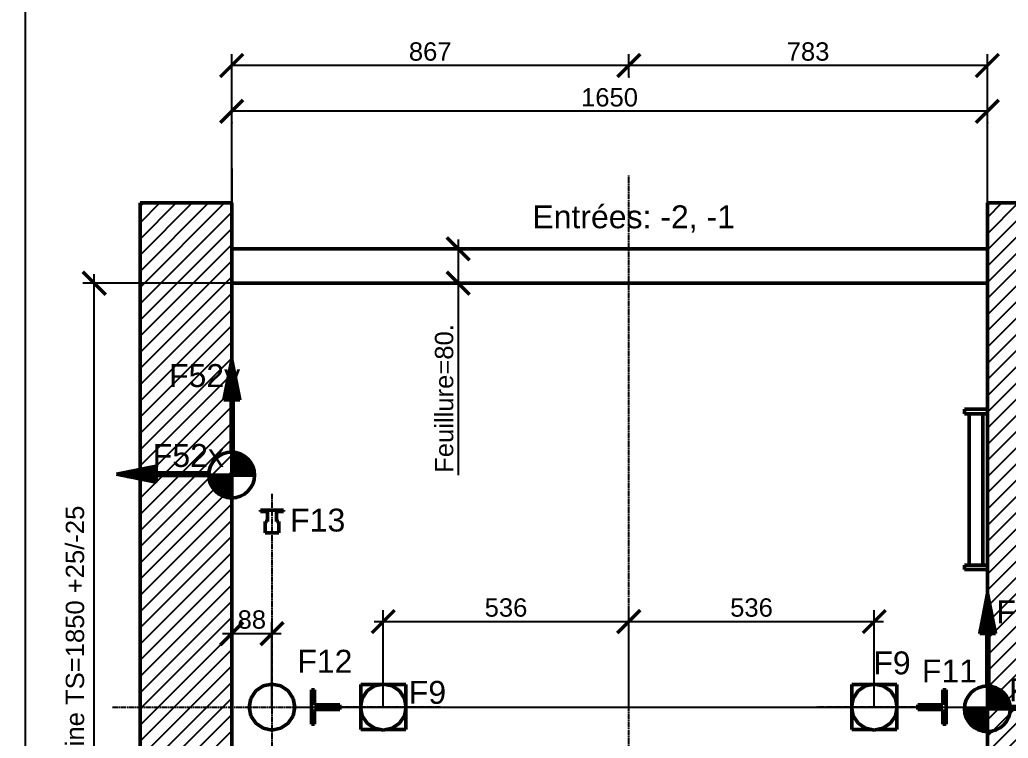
# Model space of a CAD drawing. Header units: millimetres. Extents: x -113 to 75846, y -14769 to 18394.
# Drawn here: x -113 to 2046, y 1414 to 2981 of the extents above; entities that cross this region are included whole.
import ezdxf

# ---------------------------------------------------------------- set-up
doc = ezdxf.new("R2010")
doc.units = ezdxf.units.MM
doc.linetypes.add('AM_ISO08W050', pattern=[18, 12, -1.5, 3, -1.5])
for name, color, linetype, lineweight in [('AM_5', 3, 'Continuous', 25), ('LDBuffer-AM_0', 7, 'Continuous', 50), ('LDBuffer-AM_6', 2, 'Continuous', 35), ('LDBuffer-AM_7', 4, 'AM_ISO08W050', 25), ('LDCar-AM_6', 2, 'Continuous', 35), ('LDCar-AM_7', 4, 'AM_ISO08W050', 25), ('LDGuides-AM_0', 7, 'Continuous', 50), ('LDGuides-AM_6', 2, 'Continuous', 35), ('LDShaft-AM_0', 7, 'Continuous', 50), ('LDShaft-AM_5', 3, 'Continuous', 25), ('LDShaft-AM_6', 2, 'Continuous', 35), ('LDShaft-AM_7', 4, 'AM_ISO08W050', 25), ('LDShaft-AM_8', 1, 'Continuous', 25)]:
    doc.layers.add(name, color=color, linetype=linetype, lineweight=lineweight)
doc.layers.add('AM_VIEWS', color=1, linetype='Continuous', lineweight=25, plot=False)
doc.layers.add('DXF_LAYER', color=7, linetype='Continuous')
doc.styles.add('CONVERTER_1', font='arial.ttf', dxfattribs={"height": 0.2})
doc.styles.add('LD', font='ARIALUNI.TTF')
doc.dimstyles.new('LIFT', dxfattribs={"dimtxt": 2.5, "dimasz": 2.5, "dimexe": 1.25, "dimexo": 0, "dimgap": 0.5, "dimtad": 1, "dimdec": 0, "dimzin": 1, "dimdsep": 46, "dimtxsty": 'LD', "dimblk": 'ARCHTICK', "dimcen": 0, "dimdle": 1, "dimclrd": 3, "dimclre": 3, "dimclrt": 4, "dimadec": 0, "dimazin": 0, "dimtp": 0.1, "dimtm": 0.1, "dimtfac": 0.71, "dimtdec": 0, "dimtix": 1, "dimtmove": 0, "dimatfit": 3, "dimfxl": 1, "dimtolj": 1, "dimarcsym": 0})

# ---------------------------------------------------------------- blocks, each defined once
blk = doc.blocks.new('LD_20150423135318_00000005')
at = {"layer": 'LDShaft-AM_8'}
for p, q in [((-200, 1815.3), (-15.3, 2000)), ((-200, 1850.6), (-50.6, 2000)), ((-200, 1886), (-86, 2000)), ((-200, 1921.3), (-121.3, 2000)), ((-200, 1956.7), (-156.7, 2000)), ((-200, 1992), (-192, 2000)), ((1650, 1826.8), (1823.2, 2000)), ((1650, 1862.1), (1787.9, 2000)), ((1650, 1897.5), (1752.5, 2000)), ((1650, 1932.8), (1717.2, 2000)), ((1650, 1968.2), (1681.8, 2000)), ((1650, 1791.4), (1850, 1991.4)), ((-200, 1779.9), (0, 1979.9)), ((-200, 1744.5), (0, 1944.5)), ((1650, 1756.1), (1850, 1956.1)), ((-200, 1709.2), (0, 1909.2)), ((1650, 1720.7), (1850, 1920.7)), ((1650, 1685.4), (1850, 1885.4)), ((-200, 1673.8), (0, 1873.8)), ((-200, 1638.5), (0, 1838.5)), ((1650, 1650), (1850, 1850)), ((1650, 1650), (1850, 1850)), ((1650, 1614.6), (1850, 1814.6)), ((-200, 1603.1), (0, 1803.1)), ((1650, 1579.3), (1850, 1779.3)), ((-200, 1567.8), (0, 1767.8)), ((-200, 1532.4), (0, 1732.4)), ((1650, 1543.9), (1850, 1743.9)), ((1650, 1508.6), (1850, 1708.6)), ((-200, 1497.1), (0, 1697.1)), ((1650, 1473.2), (1850, 1673.2)), ((-200, 1461.7), (0, 1661.7)), ((-200, 1426.3), (0, 1626.3)), ((1650, 1437.9), (1850, 1637.9)), ((1650, 1402.5), (1850, 1602.5)), ((-200, 1391), (0, 1591)), ((-200, 1355.6), (0, 1555.6)), ((1650, 1367.2), (1850, 1567.2)), ((-200, 1320.3), (0, 1520.3)), ((1650, 1331.8), (1850, 1531.8)), ((1650, 1296.4), (1850, 1496.4)), ((-200, 1284.9), (0, 1484.9)), ((-200, 1249.6), (0, 1449.6)), ((1650, 1261.1), (1850, 1461.1)), ((1650, 1225.7), (1850, 1425.7)), ((-200, 1214.2), (0, 1414.2)), ((1650, 1190.4), (1850, 1390.4)), ((-200, 1178.9), (0, 1378.9)), ((-200, 1143.5), (0, 1343.5)), ((1650, 1155), (1850, 1355)), ((1650, 1119.7), (1850, 1319.7)), ((-200, 1108.1), (0, 1308.1)), ((1650, 1084.3), (1850, 1284.3)), ((-200, 1072.8), (0, 1272.8)), ((-200, 1037.4), (0, 1237.4)), ((1650, 1049), (1850, 1249)), ((1650, 1013.6), (1850, 1213.6)), ((-200, 1002.1), (0, 1202.1)), ((-200, 966.7), (0, 1166.7)), ((1650, 978.2), (1850, 1178.2)), ((-200, 931.4), (0, 1131.4)), ((1650, 942.9), (1850, 1142.9)), ((1650, 907.5), (1850, 1107.5)), ((-200, 896), (0, 1096)), ((-200, 860.7), (0, 1060.7)), ((1650, 872.2), (1850, 1072.2)), ((1650, 836.8), (1850, 1036.8)), ((-200, 825.3), (0, 1025.3)), ((1650, 801.5), (1850, 1001.5)), ((-200, 789.9), (0, 989.9)), ((-200, 754.6), (0, 954.6)), ((1650, 766.1), (1850, 966.1)), ((1650, 730.8), (1850, 930.8)), ((-200, 719.2), (0, 919.2)), ((1650, 695.4), (1850, 895.4)), ((-200, 683.9), (0, 883.9)), ((-200, 648.5), (0, 848.5)), ((1650, 660.1), (1850, 860.1)), ((1650, 624.7), (1850, 824.7)), ((-200, 613.2), (0, 813.2)), ((-200, 577.8), (0, 777.8)), ((1650, 589.3), (1850, 789.3)), ((-200, 542.5), (0, 742.5)), ((1650, 554), (1850, 754)), ((1650, 518.6), (1850, 718.6)), ((-200, 507.1), (0, 707.1)), ((-200, 471.8), (0, 671.8)), ((1650, 483.3), (1850, 683.3)), ((1650, 447.9), (1850, 647.9)), ((-200, 436.4), (0, 636.4)), ((1650, 412.6), (1850, 612.6)), ((-200, 401), (0, 601)), ((-200, 365.7), (0, 565.7)), ((1650, 377.2), (1850, 577.2)), ((1650, 341.9), (1850, 541.9)), ((-200, 330.3), (0, 530.3)), ((1650, 306.5), (1850, 506.5)), ((-200, 295), (0, 495)), ((-200, 259.6), (0, 459.6)), ((1650, 271.1), (1850, 471.1)), ((1650, 235.8), (1850, 435.8)), ((-200, 224.3), (0, 424.3)), ((-200, 188.9), (0, 388.9)), ((1650, 200.4), (1850, 400.4)), ((-200, 153.6), (0, 353.6)), ((1650, 165.1), (1850, 365.1)), ((1650, 129.7), (1850, 329.7)), ((-200, 118.2), (0, 318.2)), ((-200, 82.8), (0, 282.8)), ((1650, 94.4), (1850, 294.4)), ((1650, 59), (1850, 259)), ((-200, 47.5), (0, 247.5)), ((1650, 23.7), (1850, 223.7)), ((-200, 12.1), (0, 212.1)), ((-200, -23.2), (0, 176.8)), ((1650, -11.7), (1850, 188.3)), ((1650, -47.1), (1850, 152.9)), ((-200, -58.6), (0, 141.4)), ((1650, -82.4), (1850, 117.6)), ((-200, -93.9), (0, 106.1)), ((-200, -129.3), (0, 70.7)), ((1650, -117.8), (1850, 82.2)), ((1650, -153.1), (1850, 46.9)), ((-200, -164.6), (0, 35.4)), ((1650, -188.5), (1850, 11.5)), ((-200, -200), (0, 0)), ((-200, -200), (0, 0)), ((-164.6, -200), (0, -35.4)), ((1673.8, -200), (1850, -23.8)), ((1709.2, -200), (1850, -59.2)), ((-129.3, -200), (0, -70.7)), ((-93.9, -200), (0, -106.1)), ((1744.5, -200), (1850, -94.5)), ((-58.6, -200), (0, -141.4)), ((1779.9, -200), (1850, -129.9)), ((1815.3, -200), (1850, -165.3)), ((-23.2, -200), (0, -176.8))]:
    blk.add_line(p, q, dxfattribs=at)
blk = doc.blocks.new('LD_20150423135318_00000006')
at = {"layer": 'LDShaft-AM_0'}
for p, q in [((0, 2000), (-200, 2000)), ((-200, 2000), (-200, -200)), ((0, 2000), (0, 1820)), ((0, -200), (0, 2000)), ((1650, 1820), (1650, 2000)), ((1757.5, 2000), (1650, 2000)), ((1650, 2000), (1650, -20)), ((1782.5, 2000), (1757.5, 2000)), ((1850, 2000), (1782.5, 2000)), ((1850, -200), (1850, 2000)), ((0, 1900), (1650, 1900)), ((0, 1825), (1650, 1825)), ((0, 1820), (0, 1800)), ((1650, 1800), (1650, 1820)), ((0, 1800), (0, 0)), ((1650, 1550), (1650, 1800)), ((1650, 1210), (1650, 1540)), ((1650, 531), (1650, 1200)), ((1650, 186.5), (1650, 509)), ((1650, 0), (1650, 113.5)), ((0, 0), (0, -20)), ((1650, -20), (1650, 0)), ((0, -20), (0, -200)), ((1650, -200), (1650, -20)), ((1650, -20), (1650, -200)), ((1650, -25), (0, -25)), ((1650, -100), (0, -100)), ((-200, -200), (0, -200)), ((1650, -200), (1757.5, -200)), ((1757.5, -200), (1782.5, -200)), ((1782.5, -200), (1850, -200))]:
    blk.add_line(p, q, dxfattribs=at)
blk = doc.blocks.new('LD_20150423135318_00000007')
at = {"layer": 'LDShaft-AM_7'}
for p, q in [((0, -1160), (0, 1160)), ((-1127, 0), (1043, 0))]:
    blk.add_line(p, q, dxfattribs=at)
blk = doc.blocks.new('_ArchTick')
at = {"color": 0, "linetype": 'ByBlock', "const_width": 0.15}
blk.add_lwpolyline([(-0.5, -0.5), (0.5, 0.5)], dxfattribs=at)
blk = doc.blocks.new('*D90')
at = {"layer": 'Defpoints', "color": 0, "transparency": 16777216}
for p in [(1217, 1481.5), (2300, 1481.5), (1409.7, 556.5)]:
    blk.add_point(p, dxfattribs=at)
at = {"layer": 'LDShaft-AM_5', "color": 3, "lineweight": -2, "transparency": 16777216}
for p, q in [((2300, 536.5), (2300, 1501.5)), ((1217, 1481.5), (2325, 1481.5)), ((1409.7, 556.5), (2325, 556.5))]:
    blk.add_line(p, q, dxfattribs=at)
at = {"layer": 'LDShaft-AM_5', "color": 3, "lineweight": -2, "transparency": 16777216, "xscale": 50, "yscale": 50, "zscale": 50}
for p, rotation in [((2300, 1481.5), 90), ((2300, 556.5), 270)]:
    blk.add_blockref('_ArchTick', p, dxfattribs=dict(at, rotation=rotation))
at = {"layer": 'LDShaft-AM_5', "color": 4, "transparency": 16777216, "insert": (2269.6, 1019), "char_height": 40, "attachment_point": 5, "rotation": 90, "style": 'LD'}
blk.add_mtext('\\A1;925', dxfattribs=at)
blk = doc.blocks.new('LD_20150423135318_00000008')
at = {"layer": 'LDBuffer-AM_0'}
for p, q in [((0, 175), (0, 165)), ((50, 175), (0, 175)), ((50, 165), (50, 175)), ((0, 165), (50, 165)), ((40, 165), (10, 165)), ((10, 165), (10, -165)), ((40, -165), (40, 165)), ((0, -165), (0, -175)), ((50, -165), (0, -165)), ((10, -165), (40, -165)), ((50, -175), (50, -165)), ((0, -175), (50, -175))]:
    blk.add_line(p, q, dxfattribs=at)
blk = doc.blocks.new('LD_20150423135318_00000009')
at = {"layer": 'LDGuides-AM_0'}
for p, q in [((-24, 37.5), (-31, 37.5)), ((-31, 37.5), (-31, -37.5)), ((-24, 5), (-24, 37.5)), ((31, 5), (-24, 5)), ((31, -5), (31, 5)), ((-24, -5), (31, -5)), ((-24, -37.5), (-24, -5)), ((-31, -37.5), (-24, -37.5))]:
    blk.add_line(p, q, dxfattribs=at)
blk = doc.blocks.new('LD_20150423135318_0000000A')
at = {"layer": 'LDGuides-AM_0'}
for p, q in [((31, 37.5), (24, 37.5)), ((24, 37.5), (24, 5)), ((31, -37.5), (31, 37.5)), ((24, 5), (-31, 5)), ((-31, 5), (-31, -5)), ((-31, -5), (24, -5)), ((24, -5), (24, -37.5)), ((24, -37.5), (31, -37.5))]:
    blk.add_line(p, q, dxfattribs=at)
blk = doc.blocks.new('LD_20150423135318_0000000B')
at = {"layer": 'LDBuffer-AM_0'}
for p, q in [((-5, 49), (-49, 49)), ((-49, 49), (-49, 5)), ((-19.1, 46.2), (-35.4, 35.4)), ((0, 50), (-19.1, 46.2)), ((19.1, 46.2), (0, 50)), ((49, 49), (5, 49)), ((35.4, 35.4), (19.1, 46.2)), ((49, 5), (49, 49)), ((-35.4, 35.4), (-46.2, 19.1)), ((46.2, 19.1), (35.4, 35.4)), ((-46.2, 19.1), (-50, 0)), ((-50, 0), (-46.2, -19.1)), ((50, 0), (46.2, 19.1)), ((46.2, -19.1), (50, 0)), ((-49, -5), (-49, -49)), ((-46.2, -19.1), (-35.4, -35.4)), ((35.4, -35.4), (46.2, -19.1)), ((49, -49), (49, -5)), ((-35.4, -35.4), (-19.1, -46.2)), ((19.1, -46.2), (35.4, -35.4)), ((-49, -49), (-5, -49)), ((-19.1, -46.2), (0, -50)), ((0, -50), (19.1, -46.2)), ((5, -49), (49, -49))]:
    blk.add_line(p, q, dxfattribs=at)
at = {"layer": 'LDBuffer-AM_7'}
blk.add_line((125, 0), (-125, 0), dxfattribs=at)
blk = doc.blocks.new('*D95')
at = {"layer": 'Defpoints', "color": 0, "transparency": 16777216}
for p in [(1753, 1668.1), (1217, 1481.5), (1753, 1481.5)]:
    blk.add_point(p, dxfattribs=at)
at = {"layer": 'LDShaft-AM_5', "color": 3, "lineweight": -2, "transparency": 16777216}
for p, q in [((1217, 1481.5), (1217, 1693.1)), ((1753, 1481.5), (1753, 1693.1)), ((1197, 1668.1), (1773, 1668.1))]:
    blk.add_line(p, q, dxfattribs=at)
at = {"layer": 'LDShaft-AM_5', "color": 3, "lineweight": -2, "transparency": 16777216, "xscale": 50, "yscale": 50, "zscale": 50, "rotation": 180}
blk.add_blockref('_ArchTick', (1217, 1668.1), dxfattribs=at)
at = {"layer": 'LDShaft-AM_5', "color": 3, "lineweight": -2, "transparency": 16777216, "xscale": 50, "yscale": 50, "zscale": 50}
blk.add_blockref('_ArchTick', (1753, 1668.1), dxfattribs=at)
at = {"layer": 'LDShaft-AM_5', "color": 4, "transparency": 16777216, "insert": (1485, 1698.5), "char_height": 40, "attachment_point": 5, "style": 'LD'}
blk.add_mtext('\\A1;536', dxfattribs=at)
blk = doc.blocks.new('LD_20150423135318_0000000C')
at = {"layer": 'LDCar-AM_7'}
blk.add_line((-722, 0), (722, 0), dxfattribs=at)
blk = doc.blocks.new('LD_20150423135318_0000000D')
at = {"layer": 'LDBuffer-AM_0'}
for p, q in [((-5, 49), (-49, 49)), ((-49, 49), (-49, 5)), ((-19.1, 46.2), (-35.4, 35.4)), ((0, 50), (-19.1, 46.2)), ((19.1, 46.2), (0, 50)), ((49, 49), (5, 49)), ((35.4, 35.4), (19.1, 46.2)), ((49, 5), (49, 49)), ((-35.4, 35.4), (-46.2, 19.1)), ((46.2, 19.1), (35.4, 35.4)), ((-46.2, 19.1), (-50, 0)), ((-50, 0), (-46.2, -19.1)), ((50, 0), (46.2, 19.1)), ((46.2, -19.1), (50, 0)), ((-49, -5), (-49, -49)), ((-46.2, -19.1), (-35.4, -35.4)), ((35.4, -35.4), (46.2, -19.1)), ((49, -49), (49, -5)), ((-35.4, -35.4), (-19.1, -46.2)), ((19.1, -46.2), (35.4, -35.4)), ((-49, -49), (-5, -49)), ((-19.1, -46.2), (0, -50)), ((0, -50), (19.1, -46.2)), ((5, -49), (49, -49))]:
    blk.add_line(p, q, dxfattribs=at)
at = {"layer": 'LDBuffer-AM_7'}
blk.add_line((125, 0), (-125, 0), dxfattribs=at)
blk = doc.blocks.new('*D98')
at = {"layer": 'Defpoints', "color": 0, "transparency": 16777216}
for p in [(1217, 1668.1), (681, 1481.5), (1217, 1481.5)]:
    blk.add_point(p, dxfattribs=at)
at = {"layer": 'LDShaft-AM_5', "color": 3, "lineweight": -2, "transparency": 16777216}
for p, q in [((681, 1481.5), (681, 1693.1)), ((1217, 1481.5), (1217, 1693.1)), ((661, 1668.1), (1237, 1668.1))]:
    blk.add_line(p, q, dxfattribs=at)
at = {"layer": 'LDShaft-AM_5', "color": 3, "lineweight": -2, "transparency": 16777216, "xscale": 50, "yscale": 50, "zscale": 50, "rotation": 180}
blk.add_blockref('_ArchTick', (681, 1668.1), dxfattribs=at)
at = {"layer": 'LDShaft-AM_5', "color": 3, "lineweight": -2, "transparency": 16777216, "xscale": 50, "yscale": 50, "zscale": 50}
blk.add_blockref('_ArchTick', (1217, 1668.1), dxfattribs=at)
at = {"layer": 'LDShaft-AM_5', "color": 4, "transparency": 16777216, "insert": (949, 1698.5), "char_height": 40, "attachment_point": 5, "style": 'LD'}
blk.add_mtext('\\A1;536', dxfattribs=at)
blk = doc.blocks.new('*D100')
at = {"layer": 'Defpoints', "color": 0, "transparency": 16777216}
for p in [(350, 2656.5), (438, 1641.8), (438, 1481.5)]:
    blk.add_point(p, dxfattribs=at)
at = {"layer": 'LDShaft-AM_5', "color": 3, "lineweight": -2, "transparency": 16777216}
for p, q in [((350, 2656.5), (350, 1616.8)), ((438, 1481.5), (438, 1666.8)), ((330, 1641.8), (458, 1641.8))]:
    blk.add_line(p, q, dxfattribs=at)
at = {"layer": 'LDShaft-AM_5', "color": 3, "lineweight": -2, "transparency": 16777216, "xscale": 50, "yscale": 50, "zscale": 50, "rotation": 180}
blk.add_blockref('_ArchTick', (350, 1641.8), dxfattribs=at)
at = {"layer": 'LDShaft-AM_5', "color": 3, "lineweight": -2, "transparency": 16777216, "xscale": 50, "yscale": 50, "zscale": 50}
blk.add_blockref('_ArchTick', (438, 1641.8), dxfattribs=at)
at = {"layer": 'LDShaft-AM_5', "color": 4, "transparency": 16777216, "insert": (394, 1672.3), "char_height": 40, "attachment_point": 5, "style": 'LD'}
blk.add_mtext('\\A1;88', dxfattribs=at)
blk = doc.blocks.new('LD_20150423135318_0000000F')
at = {"layer": 'LDGuides-AM_0'}
for p, q in [((0, 25), (-25, 25)), ((-25, 25), (-25, 21.5)), ((25, 25), (0, 25)), ((25, 21.5), (25, 25)), ((-25, 21.5), (-10, 21.5)), ((-10, 0), (-15, 0)), ((-15, 0), (-15, -25)), ((-10, 21.5), (-10, 0)), ((10, 21.5), (25, 21.5)), ((10, 0), (10, 21.5)), ((15, 0), (10, 0)), ((15, -25), (15, 0)), ((-15, -25), (15, -25))]:
    blk.add_line(p, q, dxfattribs=at)
blk = doc.blocks.new('LD_20150423135318_00000011')
at = {"layer": 'LDCar-AM_7'}
blk.add_line((0, 465), (0, -465), dxfattribs=at)
blk = doc.blocks.new('LD_20150423135318_00000012')
at = {"layer": 'LDBuffer-AM_0'}
for p, q in [((-19.1, 46.2), (-35.4, 35.4)), ((0, 50), (-19.1, 46.2)), ((19.1, 46.2), (0, 50)), ((35.4, 35.4), (19.1, 46.2)), ((-35.4, 35.4), (-46.2, 19.1)), ((46.2, 19.1), (35.4, 35.4)), ((-46.2, 19.1), (-50, 0)), ((50, 0), (46.2, 19.1)), ((46.2, -19.1), (50, 0)), ((-50, 0), (-46.2, -19.1)), ((-46.2, -19.1), (-35.4, -35.4)), ((35.4, -35.4), (46.2, -19.1)), ((-35.4, -35.4), (-19.1, -46.2)), ((19.1, -46.2), (35.4, -35.4)), ((-19.1, -46.2), (0, -50)), ((0, -50), (19.1, -46.2))]:
    blk.add_line(p, q, dxfattribs=at)
blk = doc.blocks.new('*D105')
at = {"layer": 'LDShaft-AM_5', "color": 3, "transparency": 16777216}
for p, q in [((350, 1481.5), (350, 2906.5)), ((1217, 2856.5), (1217, 2906.5)), ((1217, 2881.5), (350, 2881.5))]:
    blk.add_line(p, q, dxfattribs=at)
for p in [(1217, 2856.7), (350, 1481.7)]:
    blk.add_point(p, dxfattribs=at)
at = {"layer": 'LDShaft-AM_5', "color": 3, "transparency": 16777216, "xscale": 50, "yscale": 50, "zscale": 50, "rotation": 180}
blk.add_blockref('_ArchTick', (350, 2881.5), dxfattribs=at)
at = {"layer": 'LDShaft-AM_5', "color": 3, "transparency": 16777216, "xscale": 50, "yscale": 50, "zscale": 50}
blk.add_blockref('_ArchTick', (1217, 2881.5), dxfattribs=at)
at = {"layer": 'LDShaft-AM_5', "color": 4, "transparency": 16777216, "insert": (783.5, 2891.5), "char_height": 40, "attachment_point": 8, "style": 'LD'}
blk.add_mtext('867', dxfattribs=at)
blk = doc.blocks.new('*D107')
at = {"layer": 'LDShaft-AM_5', "color": 3, "transparency": 16777216}
for p, q in [((350, 2756.5), (350, 2806.5)), ((2000, 2756.5), (2000, 2806.5)), ((2000, 2781.5), (350, 2781.5))]:
    blk.add_line(p, q, dxfattribs=at)
for p in [(350, 2756.7), (2000, 2756.7)]:
    blk.add_point(p, dxfattribs=at)
at = {"layer": 'LDShaft-AM_5', "color": 3, "transparency": 16777216, "xscale": 50, "yscale": 50, "zscale": 50, "rotation": 180}
blk.add_blockref('_ArchTick', (350, 2781.5), dxfattribs=at)
at = {"layer": 'LDShaft-AM_5', "color": 3, "transparency": 16777216, "xscale": 50, "yscale": 50, "zscale": 50}
blk.add_blockref('_ArchTick', (2000, 2781.5), dxfattribs=at)
at = {"layer": 'LDShaft-AM_5', "color": 4, "transparency": 16777216, "insert": (1175, 2791.5), "char_height": 40, "attachment_point": 8, "style": 'LD'}
blk.add_mtext('1650', dxfattribs=at)
blk = doc.blocks.new('*D113')
at = {"layer": 'Defpoints', "color": 0, "transparency": 16777216}
for p in [(50, 2406.5), (404.1, 2406.5), (477.1, 556.5)]:
    blk.add_point(p, dxfattribs=at)
at = {"layer": 'LDShaft-AM_5', "color": 3, "lineweight": -2, "transparency": 16777216}
for p, q in [((50, 536.5), (50, 2426.5)), ((404.1, 2406.5), (25, 2406.5)), ((477.1, 556.5), (25, 556.5))]:
    blk.add_line(p, q, dxfattribs=at)
at = {"layer": 'LDShaft-AM_5', "color": 3, "lineweight": -2, "transparency": 16777216, "xscale": 50, "yscale": 50, "zscale": 50}
for p, rotation in [((50, 2406.5), 90), ((50, 556.5), 270)]:
    blk.add_blockref('_ArchTick', p, dxfattribs=dict(at, rotation=rotation))
at = {"layer": 'LDShaft-AM_5', "color": 4, "transparency": 16777216, "insert": (13.8, 1481.5), "char_height": 40, "attachment_point": 5, "rotation": 90, "style": 'LD'}
blk.add_mtext('\\A1;Profondeur gaine TS=1850 +25/-25 ', dxfattribs=at)
blk = doc.blocks.new('*D114')
at = {"layer": 'AM_5', "color": 3, "transparency": 16777216}
for p, q in [((1217, 2856.5), (1217, 2906.5)), ((2000, 581.5), (2000, 2906.5)), ((2000, 2881.5), (1217, 2881.5))]:
    blk.add_line(p, q, dxfattribs=at)
for p in [(1217, 2856.7), (2000, 581.7)]:
    blk.add_point(p, dxfattribs=at)
at = {"layer": 'AM_5', "color": 3, "transparency": 16777216, "xscale": 50, "yscale": 50, "zscale": 50, "rotation": 180}
blk.add_blockref('_ArchTick', (1217, 2881.5), dxfattribs=at)
at = {"layer": 'AM_5', "color": 3, "transparency": 16777216, "xscale": 50, "yscale": 50, "zscale": 50}
blk.add_blockref('_ArchTick', (2000, 2881.5), dxfattribs=at)
at = {"layer": 'AM_5', "color": 4, "transparency": 16777216, "insert": (1608.5, 2891.5), "char_height": 40, "attachment_point": 8, "style": 'LD'}
blk.add_mtext('783', dxfattribs=at)
blk = doc.blocks.new('F1F2_LEFTWALLUP_F52')
for p, q in [((-0.84, 8.04), (0.02, 12.4)), ((-0.07, 2.31), (-0.07, 11.93)), ((-0.02, 2.31), (-0.02, 12.16)), ((0.02, 2.31), (0.02, 12.4)), ((0.89, 8.04), (0.02, 12.4)), ((0.07, 2.31), (0.07, 12.16)), ((0.12, 2.31), (0.12, 11.93)), ((-0.25, 8.04), (-0.25, 10.99)), ((-0.21, 8.04), (-0.21, 11.23)), ((-0.16, 8.04), (-0.16, 11.46)), ((0.16, 2.31), (0.16, 11.69)), ((0.21, 8.04), (0.21, 11.46)), ((0.26, 8.04), (0.26, 11.23)), ((0.3, 8.04), (0.3, 10.99)), ((-0.49, 8.04), (-0.49, 9.82)), ((-0.44, 8.04), (-0.44, 10.06)), ((-0.39, 8.04), (-0.39, 10.29)), ((-0.35, 8.04), (-0.35, 10.53)), ((-0.3, 8.04), (-0.3, 10.76)), ((0.35, 8.04), (0.35, 10.76)), ((0.4, 8.04), (0.4, 10.53)), ((0.44, 8.04), (0.44, 10.29)), ((0.49, 8.04), (0.49, 10.06)), ((0.54, 8.04), (0.54, 9.82)), ((-0.72, 8.04), (-0.72, 8.65)), ((-0.67, 8.04), (-0.67, 8.89)), ((-0.63, 8.04), (-0.63, 9.12)), ((-0.58, 8.04), (-0.58, 9.36)), ((-0.53, 8.04), (-0.53, 9.59)), ((0.58, 8.04), (0.58, 9.59)), ((0.63, 8.04), (0.63, 9.36)), ((0.68, 8.04), (0.68, 9.12)), ((0.72, 8.04), (0.72, 8.89)), ((0.77, 8.04), (0.77, 8.65)), ((0.02, 8.04), (-0.84, 8.04)), ((-0.81, 8.04), (-0.81, 8.19)), ((-0.77, 8.04), (-0.77, 8.42)), ((0.89, 8.04), (0.02, 8.04)), ((0.81, 8.04), (0.81, 8.42)), ((0.86, 8.04), (0.86, 8.19)), ((0.09, 2.31), (0, 2.22)), ((0, 2.31), (0, -2.69)), ((0.23, 2.3), (0, 2.08)), ((0.35, 2.29), (0, 1.94)), ((0.47, 2.27), (0, 1.79)), ((0.59, 2.24), (0, 1.65)), ((0.7, 2.21), (0, 1.51)), ((0.81, 2.18), (0, 1.37)), ((0.91, 2.14), (0, 1.23)), ((1.01, 2.1), (0, 1.09)), ((1.11, 2.05), (0, 0.95)), ((1.2, 2.01), (0, 0.8)), ((1.29, 1.95), (0, 0.66)), ((1.38, 1.9), (0, 0.52)), ((1.46, 1.84), (0, 0.38)), ((1.54, 1.78), (0, 0.24)), ((1.62, 1.72), (0, 0.1)), ((1.7, 1.65), (0, -0.04)), ((1.77, 1.58), (0, -0.19)), ((1.84, 1.51), (0.14, -0.19)), ((1.9, 1.43), (0.28, -0.19)), ((1.97, 1.36), (0.42, -0.19)), ((2.03, 1.28), (0.57, -0.19)), ((2.09, 1.19), (0.71, -0.19)), ((2.14, 1.11), (0.85, -0.19)), ((-8.23, 0.77), (-12.58, -0.09)), ((-2.5, 0), (-12.11, 0)), ((-2.5, 0.05), (-11.88, 0.05)), ((-8.23, 0.09), (-11.65, 0.09)), ((-8.23, 0.14), (-11.41, 0.14)), ((-8.23, 0.19), (-11.18, 0.19)), ((-8.23, 0.23), (-10.94, 0.23)), ((-8.23, 0.28), (-10.71, 0.28)), ((-8.23, 0.33), (-10.48, 0.33)), ((-8.23, 0.37), (-10.24, 0.37)), ((-8.23, 0.42), (-10.01, 0.42)), ((-8.23, 0.46), (-9.78, 0.46)), ((-8.23, 0.51), (-9.54, 0.51)), ((-8.23, 0.56), (-9.31, 0.56)), ((-8.23, 0.6), (-9.07, 0.6)), ((-8.23, 0.65), (-8.84, 0.65)), ((-8.23, 0.7), (-8.61, 0.7)), ((-8.23, 0.74), (-8.37, 0.74)), ((-8.23, -0.09), (-8.23, 0.77)), ((2.19, 1.02), (0.99, -0.19)), ((2.24, 0.92), (1.13, -0.19)), ((2.29, 0.83), (1.27, -0.19)), ((2.33, 0.73), (1.41, -0.19)), ((2.37, 0.62), (1.56, -0.19)), ((2.4, 0.52), (1.7, -0.19)), ((2.43, 0.4), (1.84, -0.19)), ((2.45, 0.29), (1.98, -0.19)), ((-8.23, -0.96), (-12.58, -0.09)), ((-2.5, -0.09), (-12.58, -0.09)), ((-2.5, -0.09), (-12.35, -0.05)), ((-2.5, -0.14), (-12.35, -0.14)), ((-2.5, -0.19), (-12.11, -0.19)), ((-2.5, -0.23), (-11.88, -0.23)), ((-8.23, -0.28), (-11.65, -0.28)), ((-8.23, -0.33), (-11.41, -0.33)), ((-8.23, -0.37), (-11.18, -0.37)), ((-8.23, -0.42), (-10.94, -0.42)), ((-8.23, -0.46), (-10.71, -0.46)), ((-8.23, -0.51), (-10.48, -0.51)), ((-8.23, -0.56), (-10.24, -0.56)), ((-8.23, -0.6), (-10.01, -0.6)), ((-8.23, -0.65), (-9.78, -0.65)), ((-8.23, -0.7), (-9.54, -0.7)), ((-8.23, -0.74), (-9.31, -0.74)), ((-8.23, -0.79), (-9.07, -0.79)), ((-8.23, -0.84), (-8.84, -0.84)), ((-8.23, -0.88), (-8.61, -0.88)), ((-8.23, -0.93), (-8.37, -0.93)), ((-8.23, -0.96), (-8.23, -0.09)), ((-2.4, -0.19), (-2.5, -0.28)), ((-2.5, -0.19), (2.5, -0.19)), ((-2.26, -0.19), (-2.49, -0.41)), ((-2.12, -0.19), (-2.47, -0.54)), ((-1.98, -0.19), (-2.45, -0.66)), ((-1.84, -0.19), (-2.43, -0.78)), ((-1.7, -0.19), (-2.4, -0.89)), ((-1.56, -0.19), (-2.37, -1)), ((-1.41, -0.19), (-2.33, -1.1)), ((-1.27, -0.19), (-2.29, -1.2)), ((-1.13, -0.19), (-2.24, -1.3)), ((-0.99, -0.19), (-2.19, -1.39)), ((-0.85, -0.19), (-2.14, -1.48)), ((-0.71, -0.19), (-2.09, -1.56)), ((-0.57, -0.19), (-2.03, -1.65)), ((-0.42, -0.19), (-1.97, -1.73)), ((-0.28, -0.19), (-1.9, -1.81)), ((-0.14, -0.19), (-1.84, -1.88)), ((0, -0.19), (-1.77, -1.95)), ((0, -0.33), (-1.7, -2.02)), ((0, -0.47), (-1.62, -2.09)), ((0, -0.61), (-1.54, -2.15)), ((0, -0.75), (-1.46, -2.21)), ((0, -0.89), (-1.38, -2.27)), ((0, -1.03), (-1.29, -2.33)), ((0, -1.18), (-1.2, -2.38)), ((0, -1.32), (-1.11, -2.43)), ((0, -1.46), (-1.01, -2.47)), ((0, -1.6), (-0.91, -2.51)), ((0, -1.74), (-0.81, -2.55)), ((0, -1.88), (-0.7, -2.59)), ((0, -2.02), (-0.59, -2.62)), ((0, -2.17), (-0.47, -2.64)), ((0, -2.31), (-0.35, -2.66)), ((0, -2.45), (-0.23, -2.68)), ((0, -2.59), (-0.09, -2.68))]:
    blk.add_line(p, q)
blk.add_circle((0, -0.19), 2.5)
at = {"layer": 'DXF_LAYER', "style": 'CONVERTER_1'}
for s, p in [('F52y', (-6.84, 9.42)), ('F52x', (-8.61, 0.7))]:
    blk.add_text(s, height=2.5, dxfattribs=at).set_placement(p)
blk = doc.blocks.new('F1F2_RIGHTWALLUP')
for p, q in [((-0.84, 8.04), (0.02, 12.4)), ((-0.07, 2.31), (-0.07, 11.93)), ((-0.02, 2.31), (-0.02, 12.16)), ((0.02, 2.31), (0.02, 12.4)), ((0.89, 8.04), (0.02, 12.4)), ((0.07, 2.31), (0.07, 12.16)), ((0.12, 2.31), (0.12, 11.93)), ((-0.25, 8.04), (-0.25, 10.99)), ((-0.21, 8.04), (-0.21, 11.23)), ((-0.16, 8.04), (-0.16, 11.46)), ((0.16, 2.31), (0.16, 11.69)), ((0.21, 8.04), (0.21, 11.46)), ((0.26, 8.04), (0.26, 11.23)), ((0.3, 8.04), (0.3, 10.99)), ((-0.49, 8.04), (-0.49, 9.82)), ((-0.44, 8.04), (-0.44, 10.06)), ((-0.39, 8.04), (-0.39, 10.29)), ((-0.35, 8.04), (-0.35, 10.53)), ((-0.3, 8.04), (-0.3, 10.76)), ((0.35, 8.04), (0.35, 10.76)), ((0.4, 8.04), (0.4, 10.53)), ((0.44, 8.04), (0.44, 10.29)), ((0.49, 8.04), (0.49, 10.06)), ((0.54, 8.04), (0.54, 9.82)), ((-0.72, 8.04), (-0.72, 8.65)), ((-0.67, 8.04), (-0.67, 8.89)), ((-0.63, 8.04), (-0.63, 9.12)), ((-0.58, 8.04), (-0.58, 9.36)), ((-0.53, 8.04), (-0.53, 9.59)), ((0.58, 8.04), (0.58, 9.59)), ((0.63, 8.04), (0.63, 9.36)), ((0.68, 8.04), (0.68, 9.12)), ((0.72, 8.04), (0.72, 8.89)), ((0.77, 8.04), (0.77, 8.65)), ((0.02, 8.04), (-0.84, 8.04)), ((-0.81, 8.04), (-0.81, 8.19)), ((-0.77, 8.04), (-0.77, 8.42)), ((0.89, 8.04), (0.02, 8.04)), ((0.81, 8.04), (0.81, 8.42)), ((0.86, 8.04), (0.86, 8.19)), ((0.09, 2.31), (0, 2.22)), ((0, 2.31), (0, -2.69)), ((0.23, 2.3), (0, 2.08)), ((0.35, 2.29), (0, 1.94)), ((0.47, 2.27), (0, 1.79)), ((0.59, 2.24), (0, 1.65)), ((0.7, 2.21), (0, 1.51)), ((0.81, 2.18), (0, 1.37)), ((0.91, 2.14), (0, 1.23)), ((1.01, 2.1), (0, 1.09)), ((1.11, 2.05), (0, 0.95)), ((1.2, 2.01), (0, 0.8)), ((1.29, 1.95), (0, 0.66)), ((1.38, 1.9), (0, 0.52)), ((1.46, 1.84), (0, 0.38)), ((1.54, 1.78), (0, 0.24)), ((1.62, 1.72), (0, 0.1)), ((1.7, 1.65), (0, -0.04)), ((1.77, 1.58), (0, -0.19)), ((1.84, 1.51), (0.14, -0.19)), ((1.9, 1.43), (0.28, -0.19)), ((1.97, 1.36), (0.42, -0.19)), ((2.03, 1.28), (0.57, -0.19)), ((2.09, 1.19), (0.71, -0.19)), ((2.14, 1.11), (0.85, -0.19)), ((2.19, 1.02), (0.99, -0.19)), ((2.24, 0.92), (1.13, -0.19)), ((2.29, 0.83), (1.27, -0.19)), ((2.33, 0.73), (1.41, -0.19)), ((2.37, 0.62), (1.56, -0.19)), ((2.4, 0.52), (1.7, -0.19)), ((2.43, 0.4), (1.84, -0.19)), ((2.45, 0.29), (1.98, -0.19)), ((2.64, 0.05), (12.02, 0.05)), ((2.64, 0), (12.26, 0)), ((8.37, -0.09), (8.37, 0.77)), ((8.37, 0.77), (12.72, -0.09)), ((8.37, 0.74), (8.51, 0.74)), ((8.37, 0.7), (8.75, 0.7)), ((8.37, 0.65), (8.98, 0.65)), ((8.37, 0.6), (9.22, 0.6)), ((8.37, 0.56), (9.45, 0.56)), ((8.37, 0.51), (9.68, 0.51)), ((8.37, 0.46), (9.92, 0.46)), ((8.37, 0.42), (10.15, 0.42)), ((8.37, 0.37), (10.39, 0.37)), ((8.37, 0.33), (10.62, 0.33)), ((8.37, 0.28), (10.85, 0.28)), ((8.37, 0.23), (11.09, 0.23)), ((8.37, 0.19), (11.32, 0.19)), ((8.37, 0.14), (11.55, 0.14)), ((8.37, 0.09), (11.79, 0.09)), ((-2.4, -0.19), (-2.5, -0.28)), ((-2.5, -0.19), (2.5, -0.19)), ((-2.26, -0.19), (-2.49, -0.41)), ((-2.12, -0.19), (-2.47, -0.54)), ((-1.98, -0.19), (-2.45, -0.66)), ((-1.84, -0.19), (-2.43, -0.78)), ((-1.7, -0.19), (-2.4, -0.89)), ((-1.56, -0.19), (-2.37, -1)), ((-1.41, -0.19), (-2.33, -1.1)), ((-1.27, -0.19), (-2.29, -1.2)), ((-1.13, -0.19), (-2.24, -1.3)), ((-0.99, -0.19), (-2.19, -1.39)), ((-0.85, -0.19), (-2.14, -1.48)), ((-0.71, -0.19), (-2.09, -1.56)), ((-0.57, -0.19), (-2.03, -1.65)), ((-0.42, -0.19), (-1.97, -1.73)), ((-0.28, -0.19), (-1.9, -1.81)), ((-0.14, -0.19), (-1.84, -1.88)), ((0, -0.19), (-1.77, -1.95)), ((0, -0.33), (-1.7, -2.02)), ((0, -0.47), (-1.62, -2.09)), ((0, -0.61), (-1.54, -2.15)), ((0, -0.75), (-1.46, -2.21)), ((0, -0.89), (-1.38, -2.27)), ((0, -1.03), (-1.29, -2.33)), ((2.64, -0.09), (12.49, -0.05)), ((2.64, -0.09), (12.72, -0.09)), ((2.64, -0.14), (12.49, -0.14)), ((2.64, -0.19), (12.26, -0.19)), ((2.64, -0.23), (12.02, -0.23)), ((8.37, -0.96), (12.72, -0.09)), ((8.37, -0.96), (8.37, -0.09)), ((8.37, -0.28), (11.79, -0.28)), ((8.37, -0.33), (11.55, -0.33)), ((8.37, -0.37), (11.32, -0.37)), ((8.37, -0.42), (11.09, -0.42)), ((8.37, -0.46), (10.85, -0.46)), ((8.37, -0.51), (10.62, -0.51)), ((8.37, -0.56), (10.39, -0.56)), ((8.37, -0.6), (10.15, -0.6)), ((8.37, -0.65), (9.92, -0.65)), ((8.37, -0.7), (9.68, -0.7)), ((8.37, -0.74), (9.45, -0.74)), ((8.37, -0.79), (9.22, -0.79)), ((8.37, -0.84), (8.98, -0.84)), ((8.37, -0.88), (8.75, -0.88)), ((8.37, -0.93), (8.51, -0.93)), ((0, -1.18), (-1.2, -2.38)), ((0, -1.32), (-1.11, -2.43)), ((0, -1.46), (-1.01, -2.47)), ((0, -1.6), (-0.91, -2.51)), ((0, -1.74), (-0.81, -2.55)), ((0, -1.88), (-0.7, -2.59)), ((0, -2.02), (-0.59, -2.62)), ((0, -2.17), (-0.47, -2.64)), ((0, -2.31), (-0.35, -2.66)), ((0, -2.45), (-0.23, -2.68)), ((0, -2.59), (-0.09, -2.68))]:
    blk.add_line(p, q)
blk.add_circle((0, -0.19), 2.5)
at = {"layer": 'DXF_LAYER', "style": 'CONVERTER_1'}
for s, p in [('F50y', (1, 9.14)), ('F50x', (2.37, 0.62))]:
    blk.add_text(s, height=2.5, dxfattribs=at).set_placement(p)
blk = doc.blocks.new('*D610')
at = {"layer": 'Defpoints', "color": 0, "transparency": 16777216}
for p in [(1175, 2481.5), (535.2, 2406.5), (844.5, 2406.5)]:
    blk.add_point(p, dxfattribs=at)
at = {"layer": 'LDShaft-AM_5', "color": 3, "lineweight": -2, "transparency": 16777216}
for p, q in [((844.5, 2501.5), (844.5, 2406.5)), ((1175, 2481.5), (819.5, 2481.5)), ((535.2, 2406.5), (869.5, 2406.5)), ((844.5, 2406.5), (844.5, 1987.3))]:
    blk.add_line(p, q, dxfattribs=at)
at = {"layer": 'LDShaft-AM_5', "color": 3, "lineweight": -2, "transparency": 16777216, "xscale": 50, "yscale": 50, "zscale": 50}
for p, rotation in [((844.5, 2481.5), 90), ((844.5, 2406.5), 270)]:
    blk.add_blockref('_ArchTick', p, dxfattribs=dict(at, rotation=rotation))
at = {"layer": 'LDShaft-AM_5', "color": 4, "transparency": 16777216, "insert": (814.1, 2154.9), "char_height": 40, "attachment_point": 5, "rotation": 90, "style": 'LD'}
blk.add_mtext('\\A1;Feuillure=80.', dxfattribs=at)
blk = doc.blocks.new('_NONE')

msp = doc.modelspace()

# ---------------------------------------------------------------- linework, layer by layer
at = {"layer": 'AM_VIEWS'}
msp.add_lwpolyline([(-100, 3470.3), (3151.5, 3470.3), (3151.5, -100), (-100, -100)], close=True, dxfattribs=at)

# ---------------------------------------------------------------- block references
at = {"layer": 'LDBuffer-AM_6'}
for name, p in [('LD_20150423135318_00000008', (1950, 1956.5)), ('LD_20150423135318_00000012', (438, 1481.5)), ('LD_20150423135318_0000000D', (681, 1481.5)), ('LD_20150423135318_0000000B', (1753, 1481.5))]:
    msp.add_blockref(name, p, dxfattribs=at)
at = {"layer": 'LDCar-AM_6'}
for name, p in [('LD_20150423135318_00000011', (438, 1481.5)), ('LD_20150423135318_0000000C', (1217, 1481.5))]:
    msp.add_blockref(name, p, dxfattribs=at)
at = {"layer": 'LDGuides-AM_6'}
for name, p in [('LD_20150423135318_0000000F', (438, 1886.5)), ('LD_20150423135318_00000009', (555, 1481.5)), ('LD_20150423135318_0000000A', (1879, 1481.5))]:
    msp.add_blockref(name, p, dxfattribs=at)
at = {"layer": 'LDShaft-AM_0', "xscale": 20, "yscale": 20, "zscale": 20}
for name, p in [('F1F2_LEFTWALLUP_F52', (350, 1991.5)), ('F1F2_RIGHTWALLUP', (2000, 1481.5))]:
    msp.add_blockref(name, p, dxfattribs=at)
at = {"layer": 'LDShaft-AM_6'}
for name, p in [('LD_20150423135318_00000007', (1217, 1481.5)), ('LD_20150423135318_00000005', (350, 581.5)), ('LD_20150423135318_00000006', (350, 581.5))]:
    msp.add_blockref(name, p, dxfattribs=at)

# ---------------------------------------------------------------- texts
at = {"layer": 'LDShaft-AM_0', "char_height": 50, "attachment_point": 5, "style": 'LD'}
for s, insert in [('\\fArial Unicode MS|b0|i0|u0;\\C256;Entrées: -2, -1', (1227.7, 2546.7)), ('\\fArial Unicode MS|b0|i0|u0;\\C256;F13', (537.9, 1889.2)), ('\\fArial Unicode MS|b0|i0|u0;\\C256;F12', (553.5, 1581.5)), ('\\fArial Unicode MS|b0|i0|u0;\\C256;F9', (1791.7, 1577.6)), ('\\fArial Unicode MS|b0|i0|u0;\\C256;F11', (1917.2, 1560.3)), ('\\fArial Unicode MS|b0|i0|u0;\\C256;F9', (777.5, 1513.3))]:
    msp.add_mtext(s, dxfattribs=dict(at, insert=insert))

# ---------------------------------------------------------------- dimensions: what is measured, and where the dimension line sits
at = {"layer": 'AM_5'}
dim = msp.add_linear_dim(base=(1608.5, 2881.5), p1=(1217, 2856.5), p2=(2000, 581.5), dimstyle='LIFT', override={"dimscale": 20, "dimtxt": 2, "dimtix": 1}, dxfattribs=at)
dim.commit()
dim.dimension.update_dxf_attribs({"geometry": '*D114', "text_midpoint": (1608.5, 2881.5)})
at = {"layer": 'LDShaft-AM_5'}
for base, p1, p2, picture, middle in [((783.5, 2881.5), (350, 1481.5), (1217, 2856.5), '*D105', (783.5, 2881.5)), ((1175, 2781.5), (350, 2756.5), (2000, 2756.5), '*D107', (1175, 2781.5))]:
    dim = msp.add_linear_dim(base=base, p1=p1, p2=p2, dimstyle='LIFT', override={"dimscale": 20, "dimtxt": 2, "dimtix": 1}, dxfattribs=at)
    dim.commit()
    dim.dimension.update_dxf_attribs({"geometry": picture, "text_midpoint": middle})
for base, p1, p2, override, picture, middle in [((438, 1641.8), (350, 2656.5), (438, 1481.5), {"dimscale": 20, "dimtxt": 2, "dimtix": 1}, '*D100', (394, 1641.8)), ((1217, 1668.1), (681, 1481.5), (1217, 1481.5), {"dimscale": 20, "dimtxt": 2, "dimtix": 1}, '*D98', (949, 1668.1)), ((1753, 1668.1), (1217, 1481.5), (1753, 1481.5), {"dimscale": 20, "dimtxt": 2}, '*D95', (1485, 1668.1))]:
    dim = msp.add_linear_dim(base=base, p1=p1, p2=p2, dimstyle='LIFT', override=override, dxfattribs=at)
    dim.commit()
    dim.dimension.update_dxf_attribs({"geometry": picture, "text_midpoint": middle, "dimtype": 160})
dim = msp.add_linear_dim(base=(844.5, 2406.5), p1=(1175, 2481.5), p2=(535.2, 2406.5), angle=270, text='Feuillure=80.', dimstyle='LIFT', override={"dimscale": 20, "dimtxt": 2, "dimpost": '', "dimblk2": 'NONE'}, dxfattribs=at)
dim.commit()
dim.dimension.update_dxf_attribs({"geometry": '*D610', "text_midpoint": (844.5, 2154.9), "dimtype": 160})
dim = msp.add_linear_dim(base=(50, 2406.5), p1=(477.1, 556.5), p2=(404.1, 2406.5), angle=90, text='Profondeur gaine TS=<> +25/-25 ', dimstyle='LIFT', override={"dimscale": 20, "dimtxt": 2, "dimpost": '', "dimtix": 1}, dxfattribs=at)
dim.commit()
dim.dimension.update_dxf_attribs({"geometry": '*D113', "text_midpoint": (13.8, 1481.5)})
dim = msp.add_linear_dim(base=(2300, 1481.5), p1=(1409.7, 556.5), p2=(1217, 1481.5), angle=90, dimstyle='LIFT', override={"dimscale": 20, "dimtxt": 2, "dimtix": 1}, dxfattribs=at)
dim.commit()
dim.dimension.update_dxf_attribs({"geometry": '*D90', "text_midpoint": (2269.6, 1019)})

doc.saveas('drawing.dxf')
